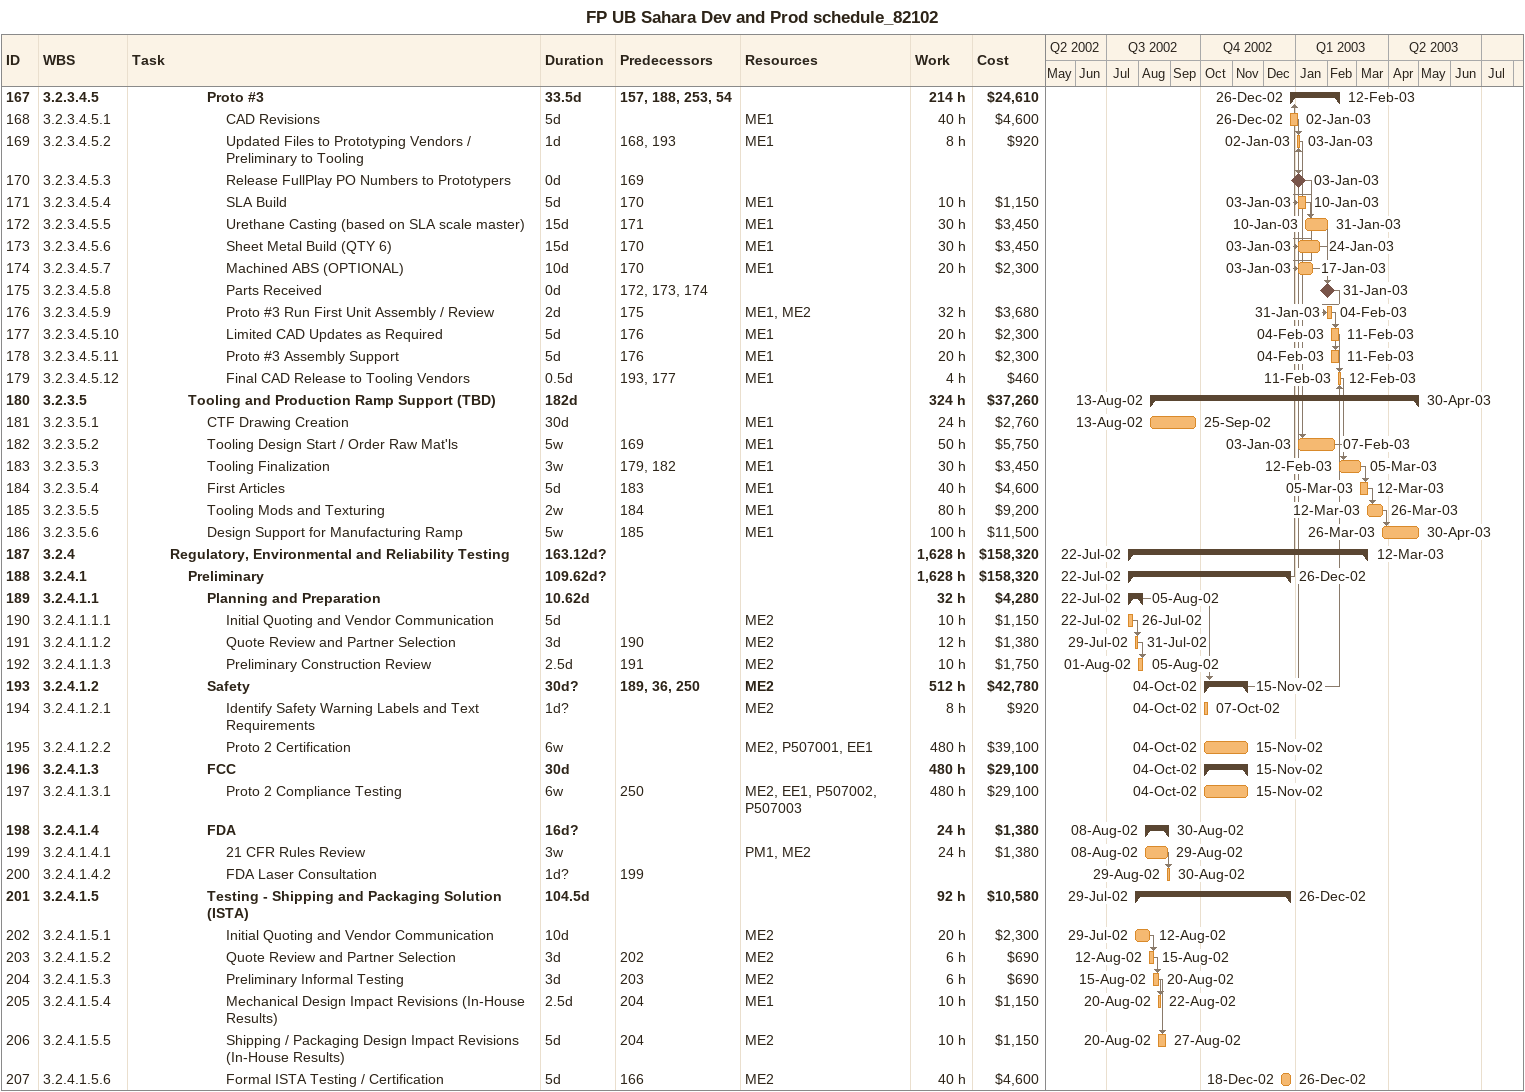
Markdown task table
FP UB Sahara Dev and Prod schedule_82102

| ID | WBS | Task | Duration | Start | Finish | Predecessors | Resources | Work (h) | Cost ($) |
|---|---|---|---|---|---|---|---|---|---|
| 167 | 3.2.3.4.5 | **Proto #3** | 33.5d | 2002-12-26 | 2003-02-12 | 157, 188, 253, 54 |  | 214 | 24610 |
| 168 | 3.2.3.4.5.1 | CAD Revisions | 5d | 2002-12-26 | 2003-01-02 |  | ME1 | 40 | 4600 |
| 169 | 3.2.3.4.5.2 | Updated Files to Prototyping Vendors / Preliminary to Tooling | 1d | 2003-01-02 | 2003-01-03 | 168, 193 | ME1 | 8 | 920 |
| 170 | 3.2.3.4.5.3 | Release FullPlay PO Numbers to Prototypers | 0d | 2003-01-03 | 2003-01-03 | 169 |  |  |  |
| 171 | 3.2.3.4.5.4 | SLA Build | 5d | 2003-01-03 | 2003-01-10 | 170 | ME1 | 10 | 1150 |
| 172 | 3.2.3.4.5.5 | Urethane Casting (based on SLA scale master) | 15d | 2003-01-10 | 2003-01-31 | 171 | ME1 | 30 | 3450 |
| 173 | 3.2.3.4.5.6 | Sheet Metal Build (QTY 6) | 15d | 2003-01-03 | 2003-01-24 | 170 | ME1 | 30 | 3450 |
| 174 | 3.2.3.4.5.7 | Machined ABS (OPTIONAL) | 10d | 2003-01-03 | 2003-01-17 | 170 | ME1 | 20 | 2300 |
| 175 | 3.2.3.4.5.8 | Parts Received | 0d | 2003-01-31 | 2003-01-31 | 172, 173, 174 |  |  |  |
| 176 | 3.2.3.4.5.9 | Proto #3 Run First Unit Assembly / Review | 2d | 2003-01-31 | 2003-02-04 | 175 | ME1, ME2 | 32 | 3680 |
| 177 | 3.2.3.4.5.10 | Limited CAD Updates as Required | 5d | 2003-02-04 | 2003-02-11 | 176 | ME1 | 20 | 2300 |
| 178 | 3.2.3.4.5.11 | Proto #3 Assembly Support | 5d | 2003-02-04 | 2003-02-11 | 176 | ME1 | 20 | 2300 |
| 179 | 3.2.3.4.5.12 | Final CAD Release to Tooling Vendors | 0.5d | 2003-02-11 | 2003-02-12 | 193, 177 | ME1 | 4 | 460 |
| 180 | 3.2.3.5 | **Tooling and Production Ramp Support (TBD)** | 182d | 2002-08-13 | 2003-04-30 |  |  | 324 | 37260 |
| 181 | 3.2.3.5.1 | CTF Drawing Creation | 30d | 2002-08-13 | 2002-09-25 |  | ME1 | 24 | 2760 |
| 182 | 3.2.3.5.2 | Tooling Design Start / Order Raw Mat'ls | 5w | 2003-01-03 | 2003-02-07 | 169 | ME1 | 50 | 5750 |
| 183 | 3.2.3.5.3 | Tooling Finalization | 3w | 2003-02-12 | 2003-03-05 | 179, 182 | ME1 | 30 | 3450 |
| 184 | 3.2.3.5.4 | First Articles | 5d | 2003-03-05 | 2003-03-12 | 183 | ME1 | 40 | 4600 |
| 185 | 3.2.3.5.5 | Tooling Mods and Texturing | 2w | 2003-03-12 | 2003-03-26 | 184 | ME1 | 80 | 9200 |
| 186 | 3.2.3.5.6 | Design Support for Manufacturing Ramp | 5w | 2003-03-26 | 2003-04-30 | 185 | ME1 | 100 | 11500 |
| 187 | 3.2.4 | **Regulatory, Environmental and Reliability Testing** | 163.12d? | 2002-07-22 | 2003-03-12 |  |  | 1628 | 158320 |
| 188 | 3.2.4.1 | **Preliminary** | 109.62d? | 2002-07-22 | 2002-12-26 |  |  | 1628 | 158320 |
| 189 | 3.2.4.1.1 | **Planning and Preparation** | 10.62d | 2002-07-22 | 2002-08-05 |  |  | 32 | 4280 |
| 190 | 3.2.4.1.1.1 | Initial Quoting and Vendor Communication | 5d | 2002-07-22 | 2002-07-26 |  | ME2 | 10 | 1150 |
| 191 | 3.2.4.1.1.2 | Quote Review and Partner Selection | 3d | 2002-07-29 | 2002-07-31 | 190 | ME2 | 12 | 1380 |
| 192 | 3.2.4.1.1.3 | Preliminary Construction Review | 2.5d | 2002-08-01 | 2002-08-05 | 191 | ME2 | 10 | 1750 |
| 193 | 3.2.4.1.2 | **Safety** | 30d? | 2002-10-04 | 2002-11-15 | 189, 36, 250 | ME2 | 512 | 42780 |
| 194 | 3.2.4.1.2.1 | Identify Safety Warning Labels and Text Requirements | 1d? | 2002-10-04 | 2002-10-07 |  | ME2 | 8 | 920 |
| 195 | 3.2.4.1.2.2 | Proto 2 Certification | 6w | 2002-10-04 | 2002-11-15 |  | ME2, P507001, EE1 | 480 | 39100 |
| 196 | 3.2.4.1.3 | **FCC** | 30d | 2002-10-04 | 2002-11-15 |  |  | 480 | 29100 |
| 197 | 3.2.4.1.3.1 | Proto 2 Compliance Testing | 6w | 2002-10-04 | 2002-11-15 | 250 | ME2, EE1, P507002, P507003 | 480 | 29100 |
| 198 | 3.2.4.1.4 | **FDA** | 16d? | 2002-08-08 | 2002-08-30 |  |  | 24 | 1380 |
| 199 | 3.2.4.1.4.1 | 21 CFR Rules Review | 3w | 2002-08-08 | 2002-08-29 |  | PM1, ME2 | 24 | 1380 |
| 200 | 3.2.4.1.4.2 | FDA Laser Consultation | 1d? | 2002-08-29 | 2002-08-30 | 199 |  |  |  |
| 201 | 3.2.4.1.5 | **Testing - Shipping and Packaging Solution (ISTA)** | 104.5d | 2002-07-29 | 2002-12-26 |  |  | 92 | 10580 |
| 202 | 3.2.4.1.5.1 | Initial Quoting and Vendor Communication | 10d | 2002-07-29 | 2002-08-12 |  | ME2 | 20 | 2300 |
| 203 | 3.2.4.1.5.2 | Quote Review and Partner Selection | 3d | 2002-08-12 | 2002-08-15 | 202 | ME2 | 6 | 690 |
| 204 | 3.2.4.1.5.3 | Preliminary Informal Testing | 3d | 2002-08-15 | 2002-08-20 | 203 | ME2 | 6 | 690 |
| 205 | 3.2.4.1.5.4 | Mechanical Design Impact Revisions (In-House Results) | 2.5d | 2002-08-20 | 2002-08-22 | 204 | ME1 | 10 | 1150 |
| 206 | 3.2.4.1.5.5 | Shipping / Packaging Design Impact Revisions (In-House Results) | 5d | 2002-08-20 | 2002-08-27 | 204 | ME2 | 10 | 1150 |
| 207 | 3.2.4.1.5.6 | Formal ISTA Testing / Certification | 5d | 2002-12-18 | 2002-12-26 | 166 | ME2 | 40 | 4600 |
